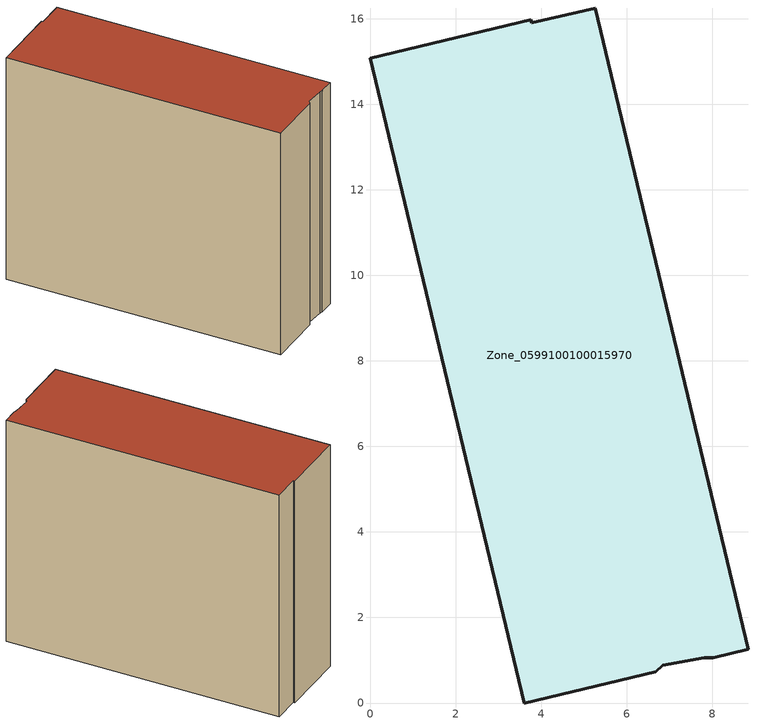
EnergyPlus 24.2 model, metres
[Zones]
Zone_0599100100015970
 floor ground (C_G): 5.26,16.25 8.84,1.26 8.03,1.06 7.81,1.06 6.84,0.88 6.67,0.74 3.6,0 0,15.08 3.76,15.98 3.77,15.91 z3.6
 wall outside (C_F): 8.03,1.06 8.84,1.26 5.26,16.25 3.77,15.91 3.76,15.98 0,15.08 3.6,0 6.67,0.74 6.84,0.88 7.81,1.06 8.03,1.06 z3.6:16.69
 roof outside (C_R): 8.84,1.26 5.26,16.25 3.77,15.91 3.76,15.98 0,15.08 3.6,0 6.67,0.74 6.84,0.88 7.81,1.06 8.03,1.06 z16.69
[BUILDING]
Pand.0599100100015970: North Axis=0; Terrain=City; Loads Convergence Tolerance Value=0.04; Temperature Convergence Tolerance Value=0.4; Solar Distribution=FullExterior; Maximum Number of Warmup Days=25; Minimum Number of Warmup Days=1
[Site:Location]
Rotterdam.The.Hague.AP_ZH_NLD Design_Conditions: Latitude=51.96; Longitude=4.45; Time Zone=1; Elevation=-4.5
[SITE:GROUNDTEMPERATURE:BUILDINGSURFACE]
18, 18, 18, 18, 18, 18, 18, 18, 18, 18, 18, 18
[MATERIAL] Thermal Absorptance=0.9; Solar Absorptance=0.7; Visible Absorptance=0.7
Name | Roughness | Thickness | Conductivity | Density | Specific Heat
G.TI.2015-2018 | MediumSmooth | 0.15 | 0.0428571 | 540 | 1210
F.TI.2015-2018 | Rough | 0.3 | 0.0666667 | 1920 | 840
R.TI.2015-2018 | MediumRough | 0.2 | 0.0333333 | 1500 | 1000
[CONSTRUCTION]
C_G: G.TI.2015-2018
C_F: F.TI.2015-2018
C_R: R.TI.2015-2018
[ZONE]
Zone_0599100100015970: Type=1; Multiplier=1; Ceiling Height=Autocalculate; Volume=Autocalculate; Floor Area=autocalculate; Part of Total Floor Area=Yes
[ZONEINFILTRATION:DESIGNFLOWRATE]
Infil_Zone_0599100100015970: Zone or ZoneList or Space or SpaceList=Zone_0599100100015970; Schedule=AlwaysOn; Design Flow Rate Calculation Method=Flow/Area; Flow Rate per Floor Area=0.0015; Constant Term Coefficient=1; Temperature Term Coefficient=0; Velocity Term Coefficient=0; Velocity Squared Term Coefficient=0
[HVACTEMPLATE:ZONE:IDEALLOADSAIRSYSTEM]
Zone_0599100100015970: Maximum Heating Supply Air Temperature=50; Minimum Cooling Supply Air Temperature=13; Maximum Heating Supply Air Humidity Ratio=0.0156; Minimum Cooling Supply Air Humidity Ratio=0.0077; Heating Limit=NoLimit; Cooling Limit=NoLimit; Dehumidification Control Type=ConstantSensibleHeatRatio; Cooling Sensible Heat Ratio=0.7; Dehumidification Setpoint=60; Humidification Control Type=None; Humidification Setpoint=30; Outdoor Air Method=None; Outdoor Air Flow Rate per Person=0.00944; Outdoor Air Flow Rate per Zone Floor Area=0; Outdoor Air Flow Rate per Zone=0; Demand Controlled Ventilation Type=None; Outdoor Air Economizer Type=NoEconomizer; Heat Recovery Type=None; Sensible Heat Recovery Effectiveness=0.7; Latent Heat Recovery Effectiveness=0.65
[ZONECONTROL:THERMOSTAT]
ThermostatControl_Zone_0599100100015970: Zone or ZoneList=Zone_0599100100015970; Control Type Schedule=DualSetpointControlType; Control 1=Thermostat_Zone_0599100100015970; Temperature Difference Between Cutout And Setpoint=0
[THERMOSTATSETPOINT:DUALSETPOINT]
Thermostat_Zone_0599100100015970: Heating Setpoint Temperature Schedule=HeatingSetpoint_Zone_0599100100015970; Cooling Setpoint Temperature Schedule=CoolingSetpoint_Zone_0599100100015970
[SCHEDULE:COMPACT]
HeatingSetpoint_Zone_0599100100015970: Through: 12/31, For: AllDays, Until: 24:00, 21
CoolingSetpoint_Zone_0599100100015970: Through: 12/31, For: AllDays, Until: 24:00, 24
DualSetpointControlType: Through: 12/31, For: AllDays, Until: 24:00, 4
AlwaysOn: Through: 12/31, For: AllDays, Until: 24:00, 1
